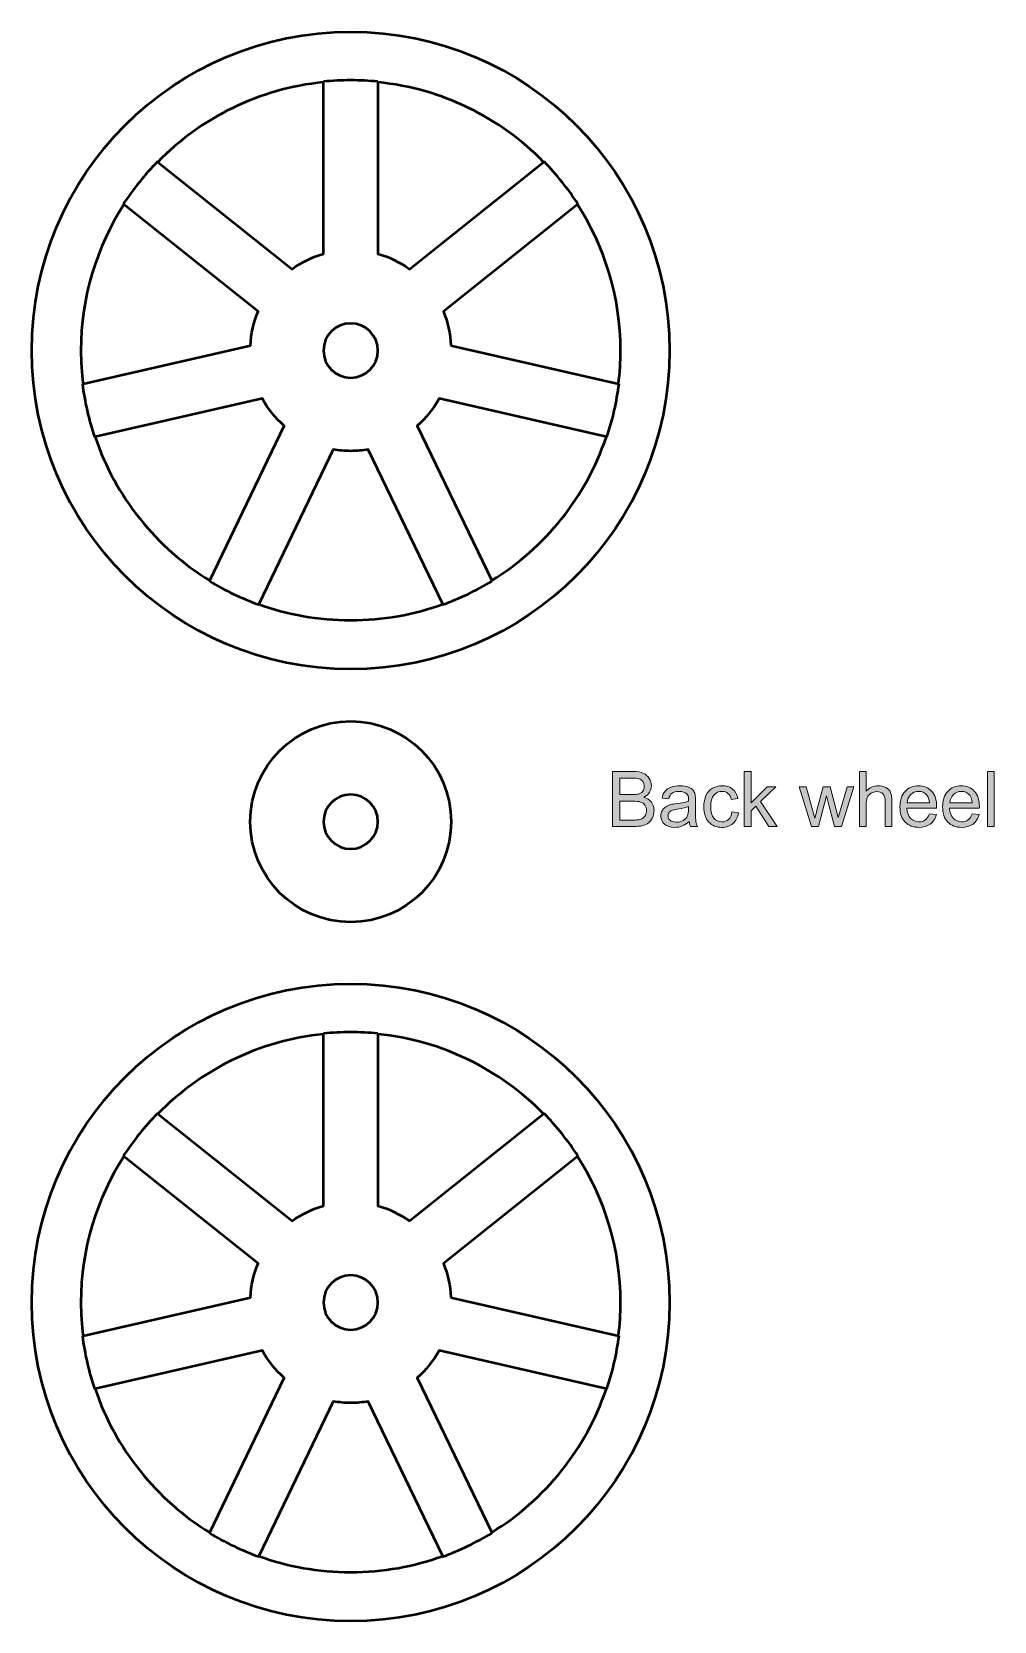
# Model space of a CAD drawing. Header units: inches. Extents: x 247 to 2765, y -1897 to -1110.
# Drawn here: x 721.7 to 774.7, y -1815.2 to -1727.5 of the extents above; entities that cross this region are included whole.
import ezdxf

# ---------------------------------------------------------------- set-up
doc = ezdxf.new("R2010")
doc.units = ezdxf.units.IN
doc.header["$MEASUREMENT"] = 0
doc.layers.add('Layer 1', color=7, linetype='Continuous')

# ---------------------------------------------------------------- blocks, each defined once
blk = doc.blocks.new('block 33')
at = {"layer": 'Layer 1', "color": 240, "lineweight": 50, "true_color": 0xec2227}
for points in [[(740.738, -1730.271), (740.244, -1730.221), (739.744, -1730.196), (739.238, -1730.196), (738.731, -1730.196), (738.231, -1730.221), (737.738, -1730.271)], [(728.578, -1734.682), (728.232, -1735.037), (727.9, -1735.412), (727.585, -1735.808), (727.268, -1736.203), (726.977, -1736.61), (726.708, -1737.027)], [(751.768, -1737.027), (751.498, -1736.611), (751.207, -1736.203), (750.891, -1735.809), (750.576, -1735.413), (750.243, -1735.037), (749.898, -1734.682)], [(724.446, -1746.939), (724.507, -1747.431), (724.593, -1747.925), (724.705, -1748.418), (724.818, -1748.911), (724.955, -1749.394), (725.113, -1749.864)], [(753.362, -1749.864), (753.52, -1749.394), (753.656, -1748.912), (753.769, -1748.418), (753.881, -1747.925), (753.968, -1747.43), (754.029, -1746.939)], [(731.451, -1757.812), (731.875, -1758.07), (732.313, -1758.311), (732.77, -1758.531), (733.226, -1758.75), (733.688, -1758.943), (734.154, -1759.114)], [(744.321, -1759.114), (744.787, -1758.946), (745.249, -1758.751), (745.706, -1758.531), (746.161, -1758.312), (746.601, -1758.071), (747.024, -1757.814)]]:
    blk.add_open_spline(points, degree=3, knots=[0, 0, 0, 0, 1, 1, 1, 2, 2, 2, 2], dxfattribs=at)
blk = doc.blocks.new('block 32')
at = {"layer": 'Layer 1', "color": 18, "lineweight": 50, "true_color": 0x010101}
for points, knots in [([(739.237, -1727.522), (729.528, -1727.522), (721.657, -1735.392), (721.657, -1745.102), (721.657, -1754.811), (729.528, -1762.682), (739.237, -1762.682), (748.946, -1762.682), (756.817, -1754.81), (756.817, -1745.102), (756.818, -1735.392), (748.947, -1727.522), (739.237, -1727.522)], [0, 0, 0, 0, 1, 1, 1, 2, 2, 2, 3, 3, 3, 4, 4, 4, 4]), ([(737.737, -1730.302), (737.737, -1730.302), (737.737, -1739.771), (737.737, -1739.771), (737.108, -1739.948), (736.524, -1740.234), (736.006, -1740.606), (736.006, -1740.606), (728.604, -1734.704), (728.604, -1734.704), (730.977, -1732.277), (734.17, -1730.659), (737.737, -1730.302)], [0, 0, 0, 0, 1, 1, 1, 2, 2, 2, 3, 3, 3, 4, 4, 4, 4]), ([(740.738, -1730.302), (744.305, -1730.659), (747.499, -1732.278), (749.871, -1734.704), (749.871, -1734.704), (742.471, -1740.607), (742.471, -1740.607), (741.952, -1740.233), (741.37, -1739.948), (740.739, -1739.771), (740.739, -1739.771), (740.739, -1730.302), (740.739, -1730.302), (740.739, -1730.302), (740.738, -1730.302), (740.738, -1730.302)], [0, 0, 0, 0, 1, 1, 1, 2, 2, 2, 3, 3, 3, 4, 4, 4, 5, 5, 5, 5]), ([(724.363, -1745.102), (724.363, -1742.133), (725.235, -1739.37), (726.733, -1737.048), (726.733, -1737.048), (734.131, -1742.948), (734.131, -1742.948), (733.885, -1743.529), (733.743, -1744.163), (733.711, -1744.825), (733.711, -1744.825), (724.48, -1746.932), (724.48, -1746.932), (724.405, -1746.332), (724.363, -1745.722), (724.363, -1745.102)], [0, 0, 0, 0, 1, 1, 1, 2, 2, 2, 3, 3, 3, 4, 4, 4, 5, 5, 5, 5]), ([(744.766, -1744.825), (744.732, -1744.163), (744.591, -1743.529), (744.345, -1742.947), (744.345, -1742.947), (751.742, -1737.048), (751.742, -1737.048), (753.24, -1739.37), (754.114, -1742.133), (754.114, -1745.102), (754.114, -1745.722), (754.072, -1746.331), (753.999, -1746.932), (753.999, -1746.932), (744.766, -1744.825), (744.766, -1744.825)], [0, 0, 0, 0, 1, 1, 1, 2, 2, 2, 3, 3, 3, 4, 4, 4, 5, 5, 5, 5]), ([(740.738, -1745.102), (740.738, -1745.93), (740.066, -1746.602), (739.238, -1746.602), (738.409, -1746.602), (737.738, -1745.93), (737.738, -1745.102), (737.738, -1744.273), (738.409, -1743.602), (739.238, -1743.602), (740.066, -1743.602), (740.738, -1744.274), (740.738, -1745.102)], [0, 0, 0, 0, 1, 1, 1, 2, 2, 2, 3, 3, 3, 4, 4, 4, 4]), ([(725.144, -1749.857), (725.144, -1749.857), (734.369, -1747.751), (734.369, -1747.751), (734.68, -1748.321), (735.091, -1748.826), (735.574, -1749.252), (735.574, -1749.252), (731.465, -1757.786), (731.465, -1757.786), (728.525, -1755.981), (726.265, -1753.181), (725.144, -1749.857)], [0, 0, 0, 0, 1, 1, 1, 2, 2, 2, 3, 3, 3, 4, 4, 4, 4]), ([(747.011, -1757.786), (747.011, -1757.786), (742.902, -1749.252), (742.902, -1749.252), (743.385, -1748.826), (743.796, -1748.321), (744.107, -1747.751), (744.107, -1747.751), (753.333, -1749.857), (753.333, -1749.857), (752.211, -1753.181), (749.95, -1755.98), (747.011, -1757.786)], [0, 0, 0, 0, 1, 1, 1, 2, 2, 2, 3, 3, 3, 4, 4, 4, 4]), ([(739.237, -1759.977), (737.457, -1759.977), (735.749, -1759.662), (734.166, -1759.088), (734.166, -1759.088), (738.276, -1750.555), (738.276, -1750.555), (738.589, -1750.608), (738.908, -1750.644), (739.237, -1750.644), (739.566, -1750.644), (739.886, -1750.608), (740.199, -1750.555), (740.199, -1750.555), (744.308, -1759.088), (744.308, -1759.088), (742.726, -1759.663), (741.019, -1759.977), (739.237, -1759.977)], [0, 0, 0, 0, 1, 1, 1, 2, 2, 2, 3, 3, 3, 4, 4, 4, 5, 5, 5, 6, 6, 6, 6])]:
    blk.add_open_spline(points, degree=3, knots=knots, dxfattribs=at)
at = {"layer": 'Layer 1'}
blk.add_blockref('block 33', (0, 0), dxfattribs=at)
blk = doc.blocks.new('block 35')
at = {"layer": 'Layer 1', "color": 240, "lineweight": 50, "true_color": 0xec2227}
for points in [[(740.738, -1782.775), (740.244, -1782.725), (739.744, -1782.7), (739.238, -1782.7), (738.731, -1782.7), (738.231, -1782.725), (737.738, -1782.775)], [(728.578, -1787.186), (728.232, -1787.541), (727.9, -1787.915), (727.585, -1788.311), (727.268, -1788.707), (726.977, -1789.114), (726.708, -1789.53)], [(751.768, -1789.531), (751.498, -1789.115), (751.207, -1788.707), (750.891, -1788.312), (750.576, -1787.917), (750.243, -1787.541), (749.898, -1787.186)], [(724.446, -1799.443), (724.507, -1799.935), (724.593, -1800.428), (724.705, -1800.921), (724.818, -1801.415), (724.955, -1801.897), (725.113, -1802.368)], [(753.362, -1802.368), (753.52, -1801.898), (753.656, -1801.416), (753.769, -1800.921), (753.881, -1800.429), (753.968, -1799.934), (754.029, -1799.443)], [(731.451, -1810.316), (731.875, -1810.574), (732.313, -1810.815), (732.77, -1811.035), (733.226, -1811.254), (733.688, -1811.447), (734.154, -1811.618)], [(744.321, -1811.618), (744.787, -1811.448), (745.249, -1811.255), (745.706, -1811.035), (746.161, -1810.815), (746.601, -1810.574), (747.024, -1810.316)]]:
    blk.add_open_spline(points, degree=3, knots=[0, 0, 0, 0, 1, 1, 1, 2, 2, 2, 2], dxfattribs=at)
blk = doc.blocks.new('block 34')
at = {"layer": 'Layer 1', "color": 18, "lineweight": 50, "true_color": 0x010101}
for points, knots in [([(739.237, -1780.025), (729.528, -1780.025), (721.657, -1787.896), (721.657, -1797.606), (721.657, -1807.314), (729.528, -1815.185), (739.237, -1815.185), (748.946, -1815.185), (756.817, -1807.314), (756.817, -1797.606), (756.818, -1787.896), (748.947, -1780.025), (739.237, -1780.025)], [0, 0, 0, 0, 1, 1, 1, 2, 2, 2, 3, 3, 3, 4, 4, 4, 4]), ([(737.737, -1782.805), (737.737, -1782.805), (737.737, -1792.275), (737.737, -1792.275), (737.108, -1792.452), (736.524, -1792.737), (736.006, -1793.109), (736.006, -1793.109), (728.604, -1787.208), (728.604, -1787.208), (730.977, -1784.781), (734.17, -1783.162), (737.737, -1782.805)], [0, 0, 0, 0, 1, 1, 1, 2, 2, 2, 3, 3, 3, 4, 4, 4, 4]), ([(740.738, -1782.805), (744.305, -1783.162), (747.499, -1784.781), (749.871, -1787.207), (749.871, -1787.207), (742.471, -1793.11), (742.471, -1793.11), (741.952, -1792.735), (741.37, -1792.451), (740.739, -1792.274), (740.739, -1792.274), (740.739, -1782.805), (740.739, -1782.805), (740.739, -1782.805), (740.738, -1782.805), (740.738, -1782.805)], [0, 0, 0, 0, 1, 1, 1, 2, 2, 2, 3, 3, 3, 4, 4, 4, 5, 5, 5, 5]), ([(724.363, -1797.606), (724.363, -1794.637), (725.235, -1791.874), (726.733, -1789.552), (726.733, -1789.552), (734.131, -1795.451), (734.131, -1795.451), (733.885, -1796.033), (733.743, -1796.666), (733.711, -1797.328), (733.711, -1797.328), (724.48, -1799.436), (724.48, -1799.436), (724.405, -1798.835), (724.363, -1798.225), (724.363, -1797.606)], [0, 0, 0, 0, 1, 1, 1, 2, 2, 2, 3, 3, 3, 4, 4, 4, 5, 5, 5, 5]), ([(744.766, -1797.329), (744.732, -1796.666), (744.591, -1796.033), (744.345, -1795.451), (744.345, -1795.451), (751.742, -1789.552), (751.742, -1789.552), (753.24, -1791.873), (754.114, -1794.637), (754.114, -1797.606), (754.114, -1798.225), (754.072, -1798.835), (753.999, -1799.436), (753.999, -1799.436), (744.766, -1797.329), (744.766, -1797.329)], [0, 0, 0, 0, 1, 1, 1, 2, 2, 2, 3, 3, 3, 4, 4, 4, 5, 5, 5, 5]), ([(740.738, -1797.606), (740.738, -1798.434), (740.066, -1799.105), (739.238, -1799.105), (738.409, -1799.105), (737.738, -1798.433), (737.738, -1797.606), (737.738, -1796.776), (738.409, -1796.106), (739.238, -1796.106), (740.066, -1796.106), (740.738, -1796.777), (740.738, -1797.606)], [0, 0, 0, 0, 1, 1, 1, 2, 2, 2, 3, 3, 3, 4, 4, 4, 4]), ([(725.144, -1802.361), (725.144, -1802.361), (734.369, -1800.255), (734.369, -1800.255), (734.68, -1800.824), (735.091, -1801.329), (735.574, -1801.756), (735.574, -1801.756), (731.465, -1810.29), (731.465, -1810.29), (728.525, -1808.484), (726.265, -1805.685), (725.144, -1802.361)], [0, 0, 0, 0, 1, 1, 1, 2, 2, 2, 3, 3, 3, 4, 4, 4, 4]), ([(747.011, -1810.289), (747.011, -1810.289), (742.902, -1801.756), (742.902, -1801.756), (743.385, -1801.329), (743.796, -1800.824), (744.107, -1800.255), (744.107, -1800.255), (753.333, -1802.361), (753.333, -1802.361), (752.211, -1805.684), (749.95, -1808.484), (747.011, -1810.289)], [0, 0, 0, 0, 1, 1, 1, 2, 2, 2, 3, 3, 3, 4, 4, 4, 4]), ([(739.237, -1812.48), (737.457, -1812.48), (735.749, -1812.166), (734.166, -1811.592), (734.166, -1811.592), (738.276, -1803.059), (738.276, -1803.059), (738.589, -1803.112), (738.908, -1803.147), (739.237, -1803.147), (739.566, -1803.147), (739.886, -1803.112), (740.199, -1803.059), (740.199, -1803.059), (744.308, -1811.592), (744.308, -1811.592), (742.726, -1812.167), (741.019, -1812.48), (739.237, -1812.48)], [0, 0, 0, 0, 1, 1, 1, 2, 2, 2, 3, 3, 3, 4, 4, 4, 5, 5, 5, 6, 6, 6, 6])]:
    blk.add_open_spline(points, degree=3, knots=knots, dxfattribs=at)
at = {"layer": 'Layer 1'}
blk.add_blockref('block 35', (0, 0), dxfattribs=at)
blk = doc.blocks.new('block 56')
at = {"layer": 'Layer 1', "true_color": 0x3eb54a}
h = blk.add_hatch(color=95, dxfattribs=at)
h.dxf.hatch_style = 2
edge = h.paths.add_edge_path()
edge.add_spline(control_points=[(753.673, -1771.354), (753.673, -1771.354), (753.673, -1768.323), (753.673, -1768.323), (753.673, -1768.323), (754.81, -1768.323), (754.81, -1768.323), (755.041, -1768.323), (755.227, -1768.354), (755.366, -1768.415), (755.506, -1768.477), (755.616, -1768.57), (755.696, -1768.699), (755.776, -1768.826), (755.814, -1768.959), (755.814, -1769.099), (755.814, -1769.228), (755.779, -1769.35), (755.709, -1769.464), (755.639, -1769.579), (755.532, -1769.671), (755.391, -1769.741), (755.574, -1769.795), (755.716, -1769.887), (755.813, -1770.016), (755.911, -1770.146), (755.961, -1770.299), (755.961, -1770.475), (755.961, -1770.617), (755.931, -1770.749), (755.871, -1770.871), (755.811, -1770.993), (755.737, -1771.087), (755.649, -1771.153), (755.561, -1771.22), (755.45, -1771.269), (755.318, -1771.303), (755.185, -1771.338), (755.022, -1771.355), (754.828, -1771.355), (754.828, -1771.355), (753.673, -1771.354), (753.673, -1771.354), (753.673, -1771.354), (753.673, -1771.354), (753.673, -1771.354)], knot_values=[0, 0, 0, 0, 1, 1, 1, 2, 2, 2, 3, 3, 3, 4, 4, 4, 5, 5, 5, 6, 6, 6, 7, 7, 7, 8, 8, 8, 9, 9, 9, 10, 10, 10, 11, 11, 11, 12, 12, 12, 13, 13, 13, 14, 14, 14, 15, 15, 15, 15], degree=3, periodic=1)
edge = h.paths.add_edge_path()
edge.add_spline(control_points=[(754.073, -1769.597), (754.073, -1769.597), (754.728, -1769.597), (754.728, -1769.597), (754.906, -1769.597), (755.033, -1769.585), (755.11, -1769.562), (755.212, -1769.531), (755.289, -1769.481), (755.34, -1769.411), (755.392, -1769.34), (755.418, -1769.252), (755.418, -1769.146), (755.418, -1769.046), (755.395, -1768.957), (755.346, -1768.879), (755.298, -1768.803), (755.229, -1768.752), (755.139, -1768.723), (755.05, -1768.695), (754.897, -1768.681), (754.678, -1768.681), (754.678, -1768.681), (754.072, -1768.681), (754.072, -1768.681), (754.072, -1768.681), (754.072, -1769.597), (754.072, -1769.597), (754.072, -1769.597), (754.073, -1769.597), (754.073, -1769.597)], knot_values=[0, 0, 0, 0, 1, 1, 1, 2, 2, 2, 3, 3, 3, 4, 4, 4, 5, 5, 5, 6, 6, 6, 7, 7, 7, 8, 8, 8, 9, 9, 9, 10, 10, 10, 10], degree=3, periodic=1)
edge = h.paths.add_edge_path()
edge.add_spline(control_points=[(754.073, -1770.996), (754.073, -1770.996), (754.828, -1770.996), (754.828, -1770.996), (754.957, -1770.996), (755.048, -1770.991), (755.101, -1770.981), (755.193, -1770.965), (755.269, -1770.937), (755.332, -1770.9), (755.394, -1770.861), (755.444, -1770.804), (755.485, -1770.731), (755.525, -1770.657), (755.545, -1770.573), (755.545, -1770.475), (755.545, -1770.362), (755.516, -1770.264), (755.458, -1770.181), (755.4, -1770.097), (755.32, -1770.039), (755.217, -1770.005), (755.114, -1769.971), (754.967, -1769.954), (754.774, -1769.954), (754.774, -1769.954), (754.073, -1769.954), (754.073, -1769.954), (754.073, -1769.954), (754.073, -1770.996), (754.073, -1770.996), (754.073, -1770.996), (754.073, -1770.996), (754.073, -1770.996)], knot_values=[0, 0, 0, 0, 1, 1, 1, 2, 2, 2, 3, 3, 3, 4, 4, 4, 5, 5, 5, 6, 6, 6, 7, 7, 7, 8, 8, 8, 9, 9, 9, 10, 10, 10, 11, 11, 11, 11], degree=3, periodic=1)
h = blk.add_hatch(color=95, dxfattribs=at)
h.dxf.hatch_style = 2
h.paths.add_polyline_path([(760.938, -1771.354), (760.938, -1768.323), (761.31, -1768.323), (761.31, -1770.05), (762.191, -1769.157), (762.672, -1769.157), (761.833, -1769.973), (762.757, -1771.354), (762.297, -1771.354), (761.571, -1770.23), (761.309, -1770.483), (761.309, -1771.354)])
h = blk.add_hatch(color=95, dxfattribs=at)
h.dxf.hatch_style = 2
edge = h.paths.add_edge_path()
edge.add_spline(control_points=[(767.286, -1771.354), (767.286, -1771.354), (767.286, -1768.323), (767.286, -1768.323), (767.286, -1768.323), (767.658, -1768.323), (767.658, -1768.323), (767.658, -1768.323), (767.658, -1769.411), (767.658, -1769.411), (767.832, -1769.209), (768.051, -1769.109), (768.315, -1769.109), (768.478, -1769.109), (768.619, -1769.141), (768.739, -1769.205), (768.859, -1769.269), (768.944, -1769.358), (768.996, -1769.471), (769.048, -1769.583), (769.075, -1769.747), (769.075, -1769.963), (769.075, -1769.963), (769.075, -1771.354), (769.075, -1771.354), (769.075, -1771.354), (768.701, -1771.354), (768.701, -1771.354), (768.701, -1771.354), (768.701, -1769.963), (768.701, -1769.963), (768.701, -1769.777), (768.662, -1769.641), (768.581, -1769.556), (768.5, -1769.473), (768.386, -1769.43), (768.238, -1769.43), (768.128, -1769.43), (768.025, -1769.459), (767.927, -1769.516), (767.829, -1769.573), (767.76, -1769.651), (767.719, -1769.748), (767.678, -1769.845), (767.657, -1769.981), (767.657, -1770.153), (767.657, -1770.153), (767.657, -1771.354), (767.657, -1771.354), (767.657, -1771.354), (767.286, -1771.354), (767.286, -1771.354), (767.286, -1771.354), (767.286, -1771.354), (767.286, -1771.354)], knot_values=[0, 0, 0, 0, 1, 1, 1, 2, 2, 2, 3, 3, 3, 4, 4, 4, 5, 5, 5, 6, 6, 6, 7, 7, 7, 8, 8, 8, 9, 9, 9, 10, 10, 10, 11, 11, 11, 12, 12, 12, 13, 13, 13, 14, 14, 14, 15, 15, 15, 16, 16, 16, 17, 17, 17, 18, 18, 18, 18], degree=3, periodic=1)
h = blk.add_hatch(color=95, dxfattribs=at)
h.dxf.hatch_style = 2
h.paths.add_polyline_path([(774.341, -1771.354), (774.341, -1768.323), (774.713, -1768.323), (774.713, -1771.354)])
h = blk.add_hatch(color=95, dxfattribs=at)
h.dxf.hatch_style = 2
edge = h.paths.add_edge_path()
edge.add_spline(control_points=[(757.897, -1771.083), (757.76, -1771.2), (757.627, -1771.282), (757.499, -1771.331), (757.372, -1771.379), (757.235, -1771.403), (757.089, -1771.403), (756.848, -1771.403), (756.663, -1771.344), (756.533, -1771.226), (756.404, -1771.108), (756.339, -1770.958), (756.339, -1770.775), (756.339, -1770.667), (756.363, -1770.569), (756.412, -1770.48), (756.461, -1770.391), (756.525, -1770.32), (756.604, -1770.267), (756.684, -1770.213), (756.773, -1770.172), (756.872, -1770.144), (756.945, -1770.125), (757.056, -1770.107), (757.203, -1770.089), (757.504, -1770.053), (757.725, -1770.01), (757.867, -1769.961), (757.868, -1769.91), (757.869, -1769.878), (757.869, -1769.864), (757.869, -1769.712), (757.834, -1769.607), (757.763, -1769.545), (757.668, -1769.461), (757.527, -1769.419), (757.34, -1769.419), (757.165, -1769.419), (757.036, -1769.449), (756.952, -1769.511), (756.868, -1769.572), (756.807, -1769.68), (756.767, -1769.836), (756.767, -1769.836), (756.404, -1769.787), (756.404, -1769.787), (756.437, -1769.631), (756.491, -1769.505), (756.567, -1769.409), (756.643, -1769.314), (756.752, -1769.24), (756.897, -1769.188), (757.039, -1769.137), (757.206, -1769.111), (757.395, -1769.111), (757.581, -1769.111), (757.734, -1769.133), (757.852, -1769.177), (757.969, -1769.221), (758.055, -1769.276), (758.109, -1769.344), (758.164, -1769.41), (758.204, -1769.495), (758.225, -1769.597), (758.237, -1769.66), (758.244, -1769.774), (758.244, -1769.941), (758.244, -1769.941), (758.244, -1770.436), (758.244, -1770.436), (758.244, -1770.782), (758.251, -1771.002), (758.267, -1771.092), (758.283, -1771.183), (758.315, -1771.272), (758.361, -1771.356), (758.361, -1771.356), (757.972, -1771.356), (757.972, -1771.356), (757.934, -1771.276), (757.908, -1771.186), (757.897, -1771.083)], knot_values=[0, 0, 0, 0, 1, 1, 1, 2, 2, 2, 3, 3, 3, 4, 4, 4, 5, 5, 5, 6, 6, 6, 7, 7, 7, 8, 8, 8, 9, 9, 9, 10, 10, 10, 11, 11, 11, 12, 12, 12, 13, 13, 13, 14, 14, 14, 15, 15, 15, 16, 16, 16, 17, 17, 17, 18, 18, 18, 19, 19, 19, 20, 20, 20, 21, 21, 21, 22, 22, 22, 23, 23, 23, 24, 24, 24, 25, 25, 25, 26, 26, 26, 27, 27, 27, 27], degree=3, periodic=1)
edge = h.paths.add_edge_path()
edge.add_spline(control_points=[(757.866, -1770.252), (757.731, -1770.307), (757.529, -1770.354), (757.258, -1770.392), (757.104, -1770.414), (756.998, -1770.439), (756.933, -1770.466), (756.869, -1770.493), (756.822, -1770.534), (756.787, -1770.588), (756.752, -1770.64), (756.735, -1770.699), (756.735, -1770.765), (756.735, -1770.863), (756.772, -1770.947), (756.847, -1771.013), (756.923, -1771.078), (757.032, -1771.111), (757.178, -1771.111), (757.321, -1771.111), (757.449, -1771.079), (757.56, -1771.017), (757.672, -1770.954), (757.754, -1770.868), (757.806, -1770.759), (757.845, -1770.676), (757.866, -1770.551), (757.866, -1770.387), (757.866, -1770.387), (757.866, -1770.252), (757.866, -1770.252), (757.866, -1770.252), (757.866, -1770.252), (757.866, -1770.252)], knot_values=[0, 0, 0, 0, 1, 1, 1, 2, 2, 2, 3, 3, 3, 4, 4, 4, 5, 5, 5, 6, 6, 6, 7, 7, 7, 8, 8, 8, 9, 9, 9, 10, 10, 10, 11, 11, 11, 11], degree=3, periodic=1)
h = blk.add_hatch(color=95, dxfattribs=at)
h.dxf.hatch_style = 2
edge = h.paths.add_edge_path()
edge.add_spline(control_points=[(760.252, -1770.55), (760.252, -1770.55), (760.618, -1770.597), (760.618, -1770.597), (760.578, -1770.849), (760.476, -1771.047), (760.311, -1771.19), (760.146, -1771.332), (759.944, -1771.403), (759.704, -1771.403), (759.403, -1771.403), (759.162, -1771.305), (758.979, -1771.109), (758.796, -1770.912), (758.706, -1770.631), (758.706, -1770.264), (758.706, -1770.026), (758.745, -1769.819), (758.823, -1769.641), (758.902, -1769.463), (759.022, -1769.33), (759.182, -1769.241), (759.343, -1769.152), (759.517, -1769.108), (759.706, -1769.108), (759.944, -1769.108), (760.14, -1769.168), (760.291, -1769.289), (760.442, -1769.409), (760.54, -1769.581), (760.583, -1769.802), (760.583, -1769.802), (760.221, -1769.858), (760.221, -1769.858), (760.186, -1769.711), (760.125, -1769.6), (760.037, -1769.525), (759.95, -1769.451), (759.844, -1769.415), (759.721, -1769.415), (759.533, -1769.415), (759.381, -1769.481), (759.264, -1769.616), (759.147, -1769.751), (759.088, -1769.962), (759.088, -1770.254), (759.088, -1770.549), (759.145, -1770.763), (759.257, -1770.897), (759.369, -1771.031), (759.517, -1771.096), (759.7, -1771.096), (759.845, -1771.096), (759.968, -1771.052), (760.065, -1770.962), (760.163, -1770.873), (760.226, -1770.736), (760.252, -1770.55)], knot_values=[0, 0, 0, 0, 1, 1, 1, 2, 2, 2, 3, 3, 3, 4, 4, 4, 5, 5, 5, 6, 6, 6, 7, 7, 7, 8, 8, 8, 9, 9, 9, 10, 10, 10, 11, 11, 11, 12, 12, 12, 13, 13, 13, 14, 14, 14, 15, 15, 15, 16, 16, 16, 17, 17, 17, 18, 18, 18, 19, 19, 19, 19], degree=3, periodic=1)
h = blk.add_hatch(color=95, dxfattribs=at)
h.dxf.hatch_style = 2
edge = h.paths.add_edge_path()
edge.add_spline(control_points=[(764.634, -1771.354), (764.634, -1771.354), (763.963, -1769.157), (763.963, -1769.157), (763.963, -1769.157), (764.347, -1769.157), (764.347, -1769.157), (764.347, -1769.157), (764.697, -1770.426), (764.697, -1770.426), (764.697, -1770.426), (764.827, -1770.897), (764.827, -1770.897), (764.832, -1770.873), (764.87, -1770.723), (764.94, -1770.444), (764.94, -1770.444), (765.289, -1769.158), (765.289, -1769.158), (765.289, -1769.158), (765.672, -1769.158), (765.672, -1769.158), (765.672, -1769.158), (766, -1770.431), (766, -1770.431), (766, -1770.431), (766.111, -1770.85), (766.111, -1770.85), (766.111, -1770.85), (766.236, -1770.427), (766.236, -1770.427), (766.236, -1770.427), (766.612, -1769.157), (766.612, -1769.157), (766.612, -1769.157), (766.974, -1769.157), (766.974, -1769.157), (766.974, -1769.157), (766.288, -1771.353), (766.288, -1771.353), (766.288, -1771.353), (765.901, -1771.353), (765.901, -1771.353), (765.901, -1771.353), (765.552, -1770.038), (765.552, -1770.038), (765.552, -1770.038), (765.467, -1769.664), (765.467, -1769.664), (765.467, -1769.664), (765.023, -1771.352), (765.023, -1771.352), (765.023, -1771.352), (764.634, -1771.352), (764.634, -1771.352), (764.634, -1771.352), (764.634, -1771.354), (764.634, -1771.354), (764.634, -1771.354), (764.634, -1771.354), (764.634, -1771.354)], knot_values=[0, 0, 0, 0, 1, 1, 1, 2, 2, 2, 3, 3, 3, 4, 4, 4, 5, 5, 5, 6, 6, 6, 7, 7, 7, 8, 8, 8, 9, 9, 9, 10, 10, 10, 11, 11, 11, 12, 12, 12, 13, 13, 13, 14, 14, 14, 15, 15, 15, 16, 16, 16, 17, 17, 17, 18, 18, 18, 19, 19, 19, 20, 20, 20, 20], degree=3, periodic=1)
h = blk.add_hatch(color=95, dxfattribs=at)
h.dxf.hatch_style = 2
edge = h.paths.add_edge_path()
edge.add_spline(control_points=[(771.143, -1770.647), (771.143, -1770.647), (771.528, -1770.694), (771.528, -1770.694), (771.467, -1770.919), (771.355, -1771.093), (771.191, -1771.216), (771.027, -1771.341), (770.817, -1771.402), (770.563, -1771.402), (770.242, -1771.402), (769.987, -1771.303), (769.8, -1771.106), (769.611, -1770.907), (769.517, -1770.631), (769.517, -1770.274), (769.517, -1769.904), (769.612, -1769.619), (769.802, -1769.414), (769.992, -1769.209), (770.239, -1769.108), (770.542, -1769.108), (770.836, -1769.108), (771.077, -1769.208), (771.262, -1769.408), (771.448, -1769.608), (771.541, -1769.889), (771.541, -1770.252), (771.541, -1770.274), (771.54, -1770.307), (771.539, -1770.351), (771.539, -1770.351), (769.901, -1770.351), (769.901, -1770.351), (769.915, -1770.592), (769.983, -1770.776), (770.106, -1770.904), (770.229, -1771.032), (770.381, -1771.096), (770.565, -1771.096), (770.701, -1771.096), (770.818, -1771.061), (770.914, -1770.989), (771.01, -1770.918), (771.087, -1770.804), (771.143, -1770.647)], knot_values=[0, 0, 0, 0, 1, 1, 1, 2, 2, 2, 3, 3, 3, 4, 4, 4, 5, 5, 5, 6, 6, 6, 7, 7, 7, 8, 8, 8, 9, 9, 9, 10, 10, 10, 11, 11, 11, 12, 12, 12, 13, 13, 13, 14, 14, 14, 15, 15, 15, 15], degree=3, periodic=1)
edge = h.paths.add_edge_path()
edge.add_spline(control_points=[(769.921, -1770.045), (769.921, -1770.045), (771.147, -1770.045), (771.147, -1770.045), (771.131, -1769.861), (771.084, -1769.722), (771.007, -1769.629), (770.889, -1769.486), (770.735, -1769.415), (770.546, -1769.415), (770.376, -1769.415), (770.231, -1769.472), (770.114, -1769.585), (769.998, -1769.7), (769.934, -1769.854), (769.921, -1770.045)], knot_values=[0, 0, 0, 0, 1, 1, 1, 2, 2, 2, 3, 3, 3, 4, 4, 4, 5, 5, 5, 5], degree=3, periodic=1)
h = blk.add_hatch(color=95, dxfattribs=at)
h.dxf.hatch_style = 2
edge = h.paths.add_edge_path()
edge.add_spline(control_points=[(773.497, -1770.647), (773.497, -1770.647), (773.882, -1770.694), (773.882, -1770.694), (773.821, -1770.919), (773.71, -1771.093), (773.546, -1771.216), (773.381, -1771.341), (773.172, -1771.402), (772.917, -1771.402), (772.596, -1771.402), (772.342, -1771.303), (772.154, -1771.106), (771.966, -1770.907), (771.871, -1770.631), (771.871, -1770.274), (771.871, -1769.904), (771.966, -1769.619), (772.157, -1769.414), (772.347, -1769.209), (772.593, -1769.108), (772.898, -1769.108), (773.191, -1769.108), (773.431, -1769.208), (773.617, -1769.408), (773.802, -1769.608), (773.896, -1769.889), (773.896, -1770.252), (773.896, -1770.274), (773.895, -1770.307), (773.893, -1770.351), (773.893, -1770.351), (772.256, -1770.351), (772.256, -1770.351), (772.27, -1770.592), (772.337, -1770.776), (772.461, -1770.904), (772.583, -1771.032), (772.735, -1771.096), (772.919, -1771.096), (773.056, -1771.096), (773.172, -1771.061), (773.269, -1770.989), (773.365, -1770.918), (773.441, -1770.804), (773.497, -1770.647)], knot_values=[0, 0, 0, 0, 1, 1, 1, 2, 2, 2, 3, 3, 3, 4, 4, 4, 5, 5, 5, 6, 6, 6, 7, 7, 7, 8, 8, 8, 9, 9, 9, 10, 10, 10, 11, 11, 11, 12, 12, 12, 13, 13, 13, 14, 14, 14, 15, 15, 15, 15], degree=3, periodic=1)
edge = h.paths.add_edge_path()
edge.add_spline(control_points=[(772.276, -1770.045), (772.276, -1770.045), (773.502, -1770.045), (773.502, -1770.045), (773.485, -1769.861), (773.438, -1769.722), (773.362, -1769.629), (773.243, -1769.486), (773.09, -1769.415), (772.901, -1769.415), (772.73, -1769.415), (772.586, -1769.472), (772.47, -1769.585), (772.353, -1769.7), (772.288, -1769.854), (772.276, -1770.045)], knot_values=[0, 0, 0, 0, 1, 1, 1, 2, 2, 2, 3, 3, 3, 4, 4, 4, 5, 5, 5, 5], degree=3, periodic=1)
at = {"layer": 'Layer 1', "lineweight": 0}
for points in [[(760.938, -1771.354), (760.938, -1768.323), (761.31, -1768.323), (761.31, -1770.05), (762.191, -1769.157), (762.672, -1769.157), (761.833, -1769.973), (762.757, -1771.354), (762.297, -1771.354), (761.571, -1770.23), (761.309, -1770.483), (761.309, -1771.354), (760.938, -1771.354)], [(774.341, -1771.354), (774.341, -1768.323), (774.713, -1768.323), (774.713, -1771.354), (774.341, -1771.354)]]:
    blk.add_lwpolyline(points, dxfattribs=at)
for points, knots in [([(753.673, -1771.354), (753.673, -1771.354), (753.673, -1768.323), (753.673, -1768.323), (753.673, -1768.323), (754.81, -1768.323), (754.81, -1768.323), (755.041, -1768.323), (755.227, -1768.354), (755.366, -1768.415), (755.506, -1768.477), (755.616, -1768.57), (755.696, -1768.699), (755.776, -1768.826), (755.814, -1768.959), (755.814, -1769.099), (755.814, -1769.228), (755.779, -1769.35), (755.709, -1769.464), (755.639, -1769.579), (755.532, -1769.671), (755.391, -1769.741), (755.574, -1769.795), (755.716, -1769.887), (755.813, -1770.016), (755.911, -1770.146), (755.961, -1770.299), (755.961, -1770.475), (755.961, -1770.617), (755.931, -1770.749), (755.871, -1770.871), (755.811, -1770.993), (755.737, -1771.087), (755.649, -1771.153), (755.561, -1771.22), (755.45, -1771.269), (755.318, -1771.303), (755.185, -1771.338), (755.022, -1771.355), (754.828, -1771.355), (754.828, -1771.355), (753.673, -1771.354), (753.673, -1771.354), (753.673, -1771.354), (753.673, -1771.354), (753.673, -1771.354)], [0, 0, 0, 0, 1, 1, 1, 2, 2, 2, 3, 3, 3, 4, 4, 4, 5, 5, 5, 6, 6, 6, 7, 7, 7, 8, 8, 8, 9, 9, 9, 10, 10, 10, 11, 11, 11, 12, 12, 12, 13, 13, 13, 14, 14, 14, 15, 15, 15, 15]), ([(754.073, -1769.597), (754.073, -1769.597), (754.728, -1769.597), (754.728, -1769.597), (754.906, -1769.597), (755.033, -1769.585), (755.11, -1769.562), (755.212, -1769.531), (755.289, -1769.481), (755.34, -1769.411), (755.392, -1769.34), (755.418, -1769.252), (755.418, -1769.146), (755.418, -1769.046), (755.395, -1768.957), (755.346, -1768.879), (755.298, -1768.803), (755.229, -1768.752), (755.139, -1768.723), (755.05, -1768.695), (754.897, -1768.681), (754.678, -1768.681), (754.678, -1768.681), (754.072, -1768.681), (754.072, -1768.681), (754.072, -1768.681), (754.072, -1769.597), (754.072, -1769.597), (754.072, -1769.597), (754.073, -1769.597), (754.073, -1769.597)], [0, 0, 0, 0, 1, 1, 1, 2, 2, 2, 3, 3, 3, 4, 4, 4, 5, 5, 5, 6, 6, 6, 7, 7, 7, 8, 8, 8, 9, 9, 9, 10, 10, 10, 10]), ([(767.286, -1771.354), (767.286, -1771.354), (767.286, -1768.323), (767.286, -1768.323), (767.286, -1768.323), (767.658, -1768.323), (767.658, -1768.323), (767.658, -1768.323), (767.658, -1769.411), (767.658, -1769.411), (767.832, -1769.209), (768.051, -1769.109), (768.315, -1769.109), (768.478, -1769.109), (768.619, -1769.141), (768.739, -1769.205), (768.859, -1769.269), (768.944, -1769.358), (768.996, -1769.471), (769.048, -1769.583), (769.075, -1769.747), (769.075, -1769.963), (769.075, -1769.963), (769.075, -1771.354), (769.075, -1771.354), (769.075, -1771.354), (768.701, -1771.354), (768.701, -1771.354), (768.701, -1771.354), (768.701, -1769.963), (768.701, -1769.963), (768.701, -1769.777), (768.662, -1769.641), (768.581, -1769.556), (768.5, -1769.473), (768.386, -1769.43), (768.238, -1769.43), (768.128, -1769.43), (768.025, -1769.459), (767.927, -1769.516), (767.829, -1769.573), (767.76, -1769.651), (767.719, -1769.748), (767.678, -1769.845), (767.657, -1769.981), (767.657, -1770.153), (767.657, -1770.153), (767.657, -1771.354), (767.657, -1771.354), (767.657, -1771.354), (767.286, -1771.354), (767.286, -1771.354), (767.286, -1771.354), (767.286, -1771.354), (767.286, -1771.354)], [0, 0, 0, 0, 1, 1, 1, 2, 2, 2, 3, 3, 3, 4, 4, 4, 5, 5, 5, 6, 6, 6, 7, 7, 7, 8, 8, 8, 9, 9, 9, 10, 10, 10, 11, 11, 11, 12, 12, 12, 13, 13, 13, 14, 14, 14, 15, 15, 15, 16, 16, 16, 17, 17, 17, 18, 18, 18, 18]), ([(757.897, -1771.083), (757.76, -1771.2), (757.627, -1771.282), (757.499, -1771.331), (757.372, -1771.379), (757.235, -1771.403), (757.089, -1771.403), (756.848, -1771.403), (756.663, -1771.344), (756.533, -1771.226), (756.404, -1771.108), (756.339, -1770.958), (756.339, -1770.775), (756.339, -1770.667), (756.363, -1770.569), (756.412, -1770.48), (756.461, -1770.391), (756.525, -1770.32), (756.604, -1770.267), (756.684, -1770.213), (756.773, -1770.172), (756.872, -1770.144), (756.945, -1770.125), (757.056, -1770.107), (757.203, -1770.089), (757.504, -1770.053), (757.725, -1770.01), (757.867, -1769.961), (757.868, -1769.91), (757.869, -1769.878), (757.869, -1769.864), (757.869, -1769.712), (757.834, -1769.607), (757.763, -1769.545), (757.668, -1769.461), (757.527, -1769.419), (757.34, -1769.419), (757.165, -1769.419), (757.036, -1769.449), (756.952, -1769.511), (756.868, -1769.572), (756.807, -1769.68), (756.767, -1769.836), (756.767, -1769.836), (756.404, -1769.787), (756.404, -1769.787), (756.437, -1769.631), (756.491, -1769.505), (756.567, -1769.409), (756.643, -1769.314), (756.752, -1769.24), (756.897, -1769.188), (757.039, -1769.137), (757.206, -1769.111), (757.395, -1769.111), (757.581, -1769.111), (757.734, -1769.133), (757.852, -1769.177), (757.969, -1769.221), (758.055, -1769.276), (758.109, -1769.344), (758.164, -1769.41), (758.204, -1769.495), (758.225, -1769.597), (758.237, -1769.66), (758.244, -1769.774), (758.244, -1769.941), (758.244, -1769.941), (758.244, -1770.436), (758.244, -1770.436), (758.244, -1770.782), (758.251, -1771.002), (758.267, -1771.092), (758.283, -1771.183), (758.315, -1771.272), (758.361, -1771.356), (758.361, -1771.356), (757.972, -1771.356), (757.972, -1771.356), (757.934, -1771.276), (757.908, -1771.186), (757.897, -1771.083)], [0, 0, 0, 0, 1, 1, 1, 2, 2, 2, 3, 3, 3, 4, 4, 4, 5, 5, 5, 6, 6, 6, 7, 7, 7, 8, 8, 8, 9, 9, 9, 10, 10, 10, 11, 11, 11, 12, 12, 12, 13, 13, 13, 14, 14, 14, 15, 15, 15, 16, 16, 16, 17, 17, 17, 18, 18, 18, 19, 19, 19, 20, 20, 20, 21, 21, 21, 22, 22, 22, 23, 23, 23, 24, 24, 24, 25, 25, 25, 26, 26, 26, 27, 27, 27, 27]), ([(760.252, -1770.55), (760.252, -1770.55), (760.618, -1770.597), (760.618, -1770.597), (760.578, -1770.849), (760.476, -1771.047), (760.311, -1771.19), (760.146, -1771.332), (759.944, -1771.403), (759.704, -1771.403), (759.403, -1771.403), (759.162, -1771.305), (758.979, -1771.109), (758.796, -1770.912), (758.706, -1770.631), (758.706, -1770.264), (758.706, -1770.026), (758.745, -1769.819), (758.823, -1769.641), (758.902, -1769.463), (759.022, -1769.33), (759.182, -1769.241), (759.343, -1769.152), (759.517, -1769.108), (759.706, -1769.108), (759.944, -1769.108), (760.14, -1769.168), (760.291, -1769.289), (760.442, -1769.409), (760.54, -1769.581), (760.583, -1769.802), (760.583, -1769.802), (760.221, -1769.858), (760.221, -1769.858), (760.186, -1769.711), (760.125, -1769.6), (760.037, -1769.525), (759.95, -1769.451), (759.844, -1769.415), (759.721, -1769.415), (759.533, -1769.415), (759.381, -1769.481), (759.264, -1769.616), (759.147, -1769.751), (759.088, -1769.962), (759.088, -1770.254), (759.088, -1770.549), (759.145, -1770.763), (759.257, -1770.897), (759.369, -1771.031), (759.517, -1771.096), (759.7, -1771.096), (759.845, -1771.096), (759.968, -1771.052), (760.065, -1770.962), (760.163, -1770.873), (760.226, -1770.736), (760.252, -1770.55)], [0, 0, 0, 0, 1, 1, 1, 2, 2, 2, 3, 3, 3, 4, 4, 4, 5, 5, 5, 6, 6, 6, 7, 7, 7, 8, 8, 8, 9, 9, 9, 10, 10, 10, 11, 11, 11, 12, 12, 12, 13, 13, 13, 14, 14, 14, 15, 15, 15, 16, 16, 16, 17, 17, 17, 18, 18, 18, 19, 19, 19, 19]), ([(764.634, -1771.354), (764.634, -1771.354), (763.963, -1769.157), (763.963, -1769.157), (763.963, -1769.157), (764.347, -1769.157), (764.347, -1769.157), (764.347, -1769.157), (764.697, -1770.426), (764.697, -1770.426), (764.697, -1770.426), (764.827, -1770.897), (764.827, -1770.897), (764.832, -1770.873), (764.87, -1770.723), (764.94, -1770.444), (764.94, -1770.444), (765.289, -1769.158), (765.289, -1769.158), (765.289, -1769.158), (765.672, -1769.158), (765.672, -1769.158), (765.672, -1769.158), (766, -1770.431), (766, -1770.431), (766, -1770.431), (766.111, -1770.85), (766.111, -1770.85), (766.111, -1770.85), (766.236, -1770.427), (766.236, -1770.427), (766.236, -1770.427), (766.612, -1769.157), (766.612, -1769.157), (766.612, -1769.157), (766.974, -1769.157), (766.974, -1769.157), (766.974, -1769.157), (766.288, -1771.353), (766.288, -1771.353), (766.288, -1771.353), (765.901, -1771.353), (765.901, -1771.353), (765.901, -1771.353), (765.552, -1770.038), (765.552, -1770.038), (765.552, -1770.038), (765.467, -1769.664), (765.467, -1769.664), (765.467, -1769.664), (765.023, -1771.352), (765.023, -1771.352), (765.023, -1771.352), (764.634, -1771.352), (764.634, -1771.352), (764.634, -1771.352), (764.634, -1771.354), (764.634, -1771.354), (764.634, -1771.354), (764.634, -1771.354), (764.634, -1771.354)], [0, 0, 0, 0, 1, 1, 1, 2, 2, 2, 3, 3, 3, 4, 4, 4, 5, 5, 5, 6, 6, 6, 7, 7, 7, 8, 8, 8, 9, 9, 9, 10, 10, 10, 11, 11, 11, 12, 12, 12, 13, 13, 13, 14, 14, 14, 15, 15, 15, 16, 16, 16, 17, 17, 17, 18, 18, 18, 19, 19, 19, 20, 20, 20, 20]), ([(771.143, -1770.647), (771.143, -1770.647), (771.528, -1770.694), (771.528, -1770.694), (771.467, -1770.919), (771.355, -1771.093), (771.191, -1771.216), (771.027, -1771.341), (770.817, -1771.402), (770.563, -1771.402), (770.242, -1771.402), (769.987, -1771.303), (769.8, -1771.106), (769.611, -1770.907), (769.517, -1770.631), (769.517, -1770.274), (769.517, -1769.904), (769.612, -1769.619), (769.802, -1769.414), (769.992, -1769.209), (770.239, -1769.108), (770.542, -1769.108), (770.836, -1769.108), (771.077, -1769.208), (771.262, -1769.408), (771.448, -1769.608), (771.541, -1769.889), (771.541, -1770.252), (771.541, -1770.274), (771.54, -1770.307), (771.539, -1770.351), (771.539, -1770.351), (769.901, -1770.351), (769.901, -1770.351), (769.915, -1770.592), (769.983, -1770.776), (770.106, -1770.904), (770.229, -1771.032), (770.381, -1771.096), (770.565, -1771.096), (770.701, -1771.096), (770.818, -1771.061), (770.914, -1770.989), (771.01, -1770.918), (771.087, -1770.804), (771.143, -1770.647)], [0, 0, 0, 0, 1, 1, 1, 2, 2, 2, 3, 3, 3, 4, 4, 4, 5, 5, 5, 6, 6, 6, 7, 7, 7, 8, 8, 8, 9, 9, 9, 10, 10, 10, 11, 11, 11, 12, 12, 12, 13, 13, 13, 14, 14, 14, 15, 15, 15, 15]), ([(769.921, -1770.045), (769.921, -1770.045), (771.147, -1770.045), (771.147, -1770.045), (771.131, -1769.861), (771.084, -1769.722), (771.007, -1769.629), (770.889, -1769.486), (770.735, -1769.415), (770.546, -1769.415), (770.376, -1769.415), (770.231, -1769.472), (770.114, -1769.585), (769.998, -1769.7), (769.934, -1769.854), (769.921, -1770.045)], [0, 0, 0, 0, 1, 1, 1, 2, 2, 2, 3, 3, 3, 4, 4, 4, 5, 5, 5, 5]), ([(773.497, -1770.647), (773.497, -1770.647), (773.882, -1770.694), (773.882, -1770.694), (773.821, -1770.919), (773.71, -1771.093), (773.546, -1771.216), (773.381, -1771.341), (773.172, -1771.402), (772.917, -1771.402), (772.596, -1771.402), (772.342, -1771.303), (772.154, -1771.106), (771.966, -1770.907), (771.871, -1770.631), (771.871, -1770.274), (771.871, -1769.904), (771.966, -1769.619), (772.157, -1769.414), (772.347, -1769.209), (772.593, -1769.108), (772.898, -1769.108), (773.191, -1769.108), (773.431, -1769.208), (773.617, -1769.408), (773.802, -1769.608), (773.896, -1769.889), (773.896, -1770.252), (773.896, -1770.274), (773.895, -1770.307), (773.893, -1770.351), (773.893, -1770.351), (772.256, -1770.351), (772.256, -1770.351), (772.27, -1770.592), (772.337, -1770.776), (772.461, -1770.904), (772.583, -1771.032), (772.735, -1771.096), (772.919, -1771.096), (773.056, -1771.096), (773.172, -1771.061), (773.269, -1770.989), (773.365, -1770.918), (773.441, -1770.804), (773.497, -1770.647)], [0, 0, 0, 0, 1, 1, 1, 2, 2, 2, 3, 3, 3, 4, 4, 4, 5, 5, 5, 6, 6, 6, 7, 7, 7, 8, 8, 8, 9, 9, 9, 10, 10, 10, 11, 11, 11, 12, 12, 12, 13, 13, 13, 14, 14, 14, 15, 15, 15, 15]), ([(772.276, -1770.045), (772.276, -1770.045), (773.502, -1770.045), (773.502, -1770.045), (773.485, -1769.861), (773.438, -1769.722), (773.362, -1769.629), (773.243, -1769.486), (773.09, -1769.415), (772.901, -1769.415), (772.73, -1769.415), (772.586, -1769.472), (772.47, -1769.585), (772.353, -1769.7), (772.288, -1769.854), (772.276, -1770.045)], [0, 0, 0, 0, 1, 1, 1, 2, 2, 2, 3, 3, 3, 4, 4, 4, 5, 5, 5, 5]), ([(754.073, -1770.996), (754.073, -1770.996), (754.828, -1770.996), (754.828, -1770.996), (754.957, -1770.996), (755.048, -1770.991), (755.101, -1770.981), (755.193, -1770.965), (755.269, -1770.937), (755.332, -1770.9), (755.394, -1770.861), (755.444, -1770.804), (755.485, -1770.731), (755.525, -1770.657), (755.545, -1770.573), (755.545, -1770.475), (755.545, -1770.362), (755.516, -1770.264), (755.458, -1770.181), (755.4, -1770.097), (755.32, -1770.039), (755.217, -1770.005), (755.114, -1769.971), (754.967, -1769.954), (754.774, -1769.954), (754.774, -1769.954), (754.073, -1769.954), (754.073, -1769.954), (754.073, -1769.954), (754.073, -1770.996), (754.073, -1770.996), (754.073, -1770.996), (754.073, -1770.996), (754.073, -1770.996)], [0, 0, 0, 0, 1, 1, 1, 2, 2, 2, 3, 3, 3, 4, 4, 4, 5, 5, 5, 6, 6, 6, 7, 7, 7, 8, 8, 8, 9, 9, 9, 10, 10, 10, 11, 11, 11, 11]), ([(757.866, -1770.252), (757.731, -1770.307), (757.529, -1770.354), (757.258, -1770.392), (757.104, -1770.414), (756.998, -1770.439), (756.933, -1770.466), (756.869, -1770.493), (756.822, -1770.534), (756.787, -1770.588), (756.752, -1770.64), (756.735, -1770.699), (756.735, -1770.765), (756.735, -1770.863), (756.772, -1770.947), (756.847, -1771.013), (756.923, -1771.078), (757.032, -1771.111), (757.178, -1771.111), (757.321, -1771.111), (757.449, -1771.079), (757.56, -1771.017), (757.672, -1770.954), (757.754, -1770.868), (757.806, -1770.759), (757.845, -1770.676), (757.866, -1770.551), (757.866, -1770.387), (757.866, -1770.387), (757.866, -1770.252), (757.866, -1770.252), (757.866, -1770.252), (757.866, -1770.252), (757.866, -1770.252)], [0, 0, 0, 0, 1, 1, 1, 2, 2, 2, 3, 3, 3, 4, 4, 4, 5, 5, 5, 6, 6, 6, 7, 7, 7, 8, 8, 8, 9, 9, 9, 10, 10, 10, 11, 11, 11, 11])]:
    blk.add_open_spline(points, degree=3, knots=knots, dxfattribs=at)

msp = doc.modelspace()

# ---------------------------------------------------------------- linework, layer by layer
at = {"layer": 'Layer 1', "color": 18, "lineweight": 50, "true_color": 0x010101}
for points in [[(739.237, -1765.55), (736.178, -1765.55), (733.699, -1768.03), (733.699, -1771.089), (733.699, -1774.148), (736.178, -1776.628), (739.237, -1776.628), (742.297, -1776.628), (744.776, -1774.148), (744.776, -1771.089), (744.776, -1768.03), (742.297, -1765.55), (739.237, -1765.55)], [(739.237, -1772.589), (738.409, -1772.589), (737.737, -1771.917), (737.737, -1771.089), (737.737, -1770.26), (738.409, -1769.589), (739.237, -1769.589), (740.066, -1769.589), (740.737, -1770.26), (740.737, -1771.089), (740.738, -1771.917), (740.067, -1772.589), (739.237, -1772.589)]]:
    msp.add_open_spline(points, degree=3, knots=[0, 0, 0, 0, 1, 1, 1, 2, 2, 2, 3, 3, 3, 4, 4, 4, 4], dxfattribs=at)

# ---------------------------------------------------------------- block references
at = {"layer": 'Layer 1'}
for name in ['block 32', 'block 56', 'block 34']:
    msp.add_blockref(name, (0, 0), dxfattribs=at)

doc.saveas('drawing.dxf')
